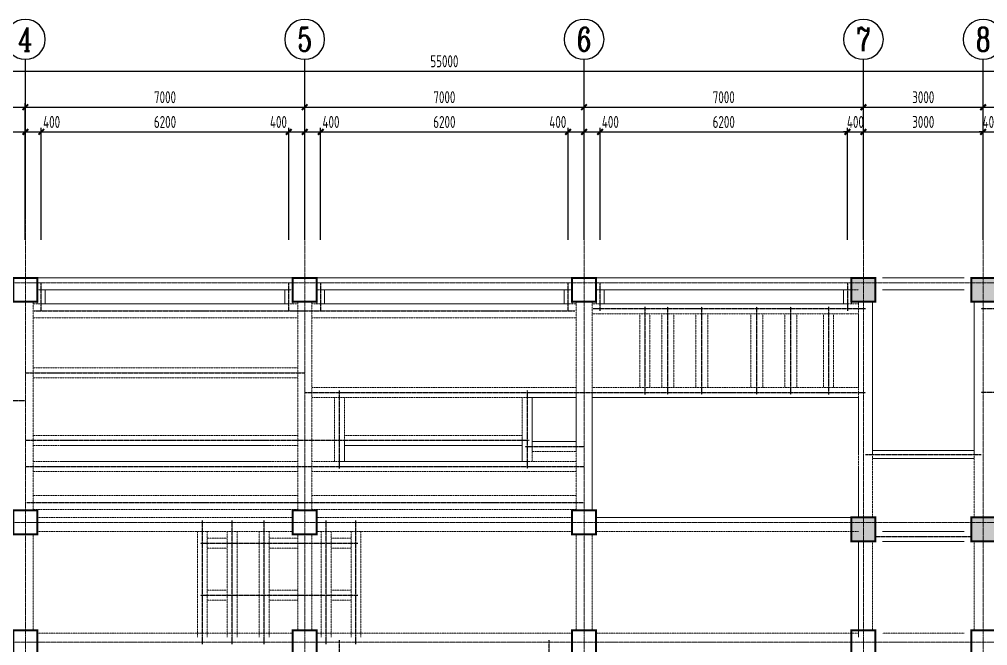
# Model space of a CAD drawing. Header units: millimetres. Extents: x 2470 to 71470, y 1213 to 29413.
# Drawn here: x 26320 to 50582, y 13726 to 29413 of the extents above; entities that cross this region are included whole.
import ezdxf
from ezdxf.enums import TextEntityAlignment as Align

# ---------------------------------------------------------------- set-up
doc = ezdxf.new("R2010")
doc.units = ezdxf.units.MM
doc.linetypes.add('CENTER', pattern=[2, 1.25, -0.25, 0.25, -0.25])
doc.linetypes.add('DASHED', pattern=[0.75, 0.5, -0.25])
for name, color, linetype in [('AXIS', 253, 'CENTER'), ('AXIS_DIM', 3, 'Continuous'), ('AXIS_NUM', 7, 'Continuous'), ('BEAM', 4, 'DASHED'), ('BEAM_CON', 4, 'Continuous'), ('COLU', 7, 'Continuous'), ('COLU_HATCH', 251, 'Continuous')]:
    doc.layers.add(name, color=color, linetype=linetype)
doc.styles.add('TSSD_Axis', font='Complex.shx', dxfattribs={"width": 0.7, "bigfont": 'hztxt.shx'})
doc.styles.add('TSSD_Dimension', font='Tssdeng.shx', dxfattribs={"width": 0.7, "bigfont": 'hztxt.shx'})
doc.dimstyles.new('TSSD_100_100$0', dxfattribs={"dimtxt": 300, "dimasz": 100, "dimexe": 100, "dimexo": 100, "dimgap": 100, "dimtad": 1, "dimdec": 0, "dimzin": 0, "dimdsep": 46, "dimtxsty": 'TSSD_Dimension', "dimblk": 'ARCHTICK', "dimblk1": 'ARCHTICK', "dimblk2": '_TSDBK', "dimcen": 0, "dimdle": 100, "dimclrt": 7, "dimadec": 1, "dimazin": 0, "dimtfac": 1, "dimtdec": 0, "dimtix": 1, "dimtmove": 2, "dimatfit": 3, "dimldrblk": '_TSDBK', "dimfxl": 1, "dimtolj": 1, "dimtzin": 0, "dimarcsym": 0})

# ---------------------------------------------------------------- blocks, each defined once
blk = doc.blocks.new('ts_axno')
at = {"color": 0, "linetype": 'ByBlock', "lineweight": -2}
blk.add_circle((0, 0), 0.5, dxfattribs=at)
at = {"color": 0, "linetype": 'ByBlock', "lineweight": -2, "style": 'TSSD_Axis', "width": 0.7}
blk.add_attdef('A', text='', height=0.6, dxfattribs=at).set_placement((0, 0), align=Align.MIDDLE_CENTER)
blk = doc.blocks.new('_ArchTick')
at = {"color": 0, "const_width": 0.5}
blk.add_lwpolyline([(-0.71, -0.71), (0.71, 0.71)], dxfattribs=at)
blk = doc.blocks.new('*D22')
at = {"layer": 'AXIS_DIM', "color": 0, "lineweight": -2, "transparency": 16777216}
for p, q in [((5028247, -70555), (5035447, -70555)), ((5028347, -73255), (5028347, -70455)), ((5035347, -73255), (5035347, -70455))]:
    blk.add_line(p, q, dxfattribs=at)
at = {"layer": 'Defpoints', "color": 0, "transparency": 16777216}
for p in [(5035347, -70555), (5028347, -73355), (5035347, -73355)]:
    blk.add_point(p, dxfattribs=at)
at = {"layer": 'AXIS_DIM', "color": 0, "lineweight": -2, "transparency": 16777216, "xscale": 100, "yscale": 100, "zscale": 100, "rotation": 180}
blk.add_blockref('_ArchTick', (5028347, -70555), dxfattribs=at)
at = {"layer": 'AXIS_DIM', "color": 0, "lineweight": -2, "transparency": 16777216, "xscale": 100, "yscale": 100, "zscale": 100}
blk.add_blockref('_ArchTick', (5035347, -70555), dxfattribs=at)
at = {"layer": 'AXIS_DIM', "color": 7, "transparency": 16777216, "insert": (5031847, -70305), "char_height": 300, "attachment_point": 5, "style": 'TSSD_Dimension'}
blk.add_mtext('\\A1;7000', dxfattribs=at)
blk = doc.blocks.new('_TSDBK')
blk.add_line((-1, 0), (1.5, 0))
at = {"const_width": 0.5}
blk.add_lwpolyline([(-0.7, -0.7), (0.7, 0.7)], dxfattribs=at)
blk = doc.blocks.new('*D23')
at = {"layer": 'AXIS_DIM', "color": 0, "lineweight": -2, "transparency": 16777216}
for p, q in [((5035247, -70555), (5042447, -70555)), ((5035347, -73255), (5035347, -70455)), ((5042347, -73255), (5042347, -70455))]:
    blk.add_line(p, q, dxfattribs=at)
at = {"layer": 'Defpoints', "color": 0, "transparency": 16777216}
for p in [(5042347, -70555), (5035347, -73355), (5042347, -73355)]:
    blk.add_point(p, dxfattribs=at)
at = {"layer": 'AXIS_DIM', "color": 0, "lineweight": -2, "transparency": 16777216, "xscale": 100, "yscale": 100, "zscale": 100, "rotation": 180}
blk.add_blockref('_ArchTick', (5035347, -70555), dxfattribs=at)
at = {"layer": 'AXIS_DIM', "color": 0, "lineweight": -2, "transparency": 16777216, "xscale": 100, "yscale": 100, "zscale": 100}
blk.add_blockref('_ArchTick', (5042347, -70555), dxfattribs=at)
at = {"layer": 'AXIS_DIM', "color": 7, "transparency": 16777216, "insert": (5038847, -70305), "char_height": 300, "attachment_point": 5, "style": 'TSSD_Dimension'}
blk.add_mtext('\\A1;7000', dxfattribs=at)
blk = doc.blocks.new('*D24')
at = {"layer": 'AXIS_DIM', "color": 0, "lineweight": -2, "transparency": 16777216}
for p, q in [((5042247, -70555), (5049447, -70555)), ((5042347, -73255), (5042347, -70455)), ((5049347, -73255), (5049347, -70455))]:
    blk.add_line(p, q, dxfattribs=at)
at = {"layer": 'Defpoints', "color": 0, "transparency": 16777216}
for p in [(5049347, -70555), (5042347, -73355), (5049347, -73355)]:
    blk.add_point(p, dxfattribs=at)
at = {"layer": 'AXIS_DIM', "color": 0, "lineweight": -2, "transparency": 16777216, "xscale": 100, "yscale": 100, "zscale": 100, "rotation": 180}
blk.add_blockref('_ArchTick', (5042347, -70555), dxfattribs=at)
at = {"layer": 'AXIS_DIM', "color": 0, "lineweight": -2, "transparency": 16777216, "xscale": 100, "yscale": 100, "zscale": 100}
blk.add_blockref('_ArchTick', (5049347, -70555), dxfattribs=at)
at = {"layer": 'AXIS_DIM', "color": 7, "transparency": 16777216, "insert": (5045847, -70305), "char_height": 300, "attachment_point": 5, "style": 'TSSD_Dimension'}
blk.add_mtext('\\A1;7000', dxfattribs=at)
blk = doc.blocks.new('*D25')
at = {"layer": 'AXIS_DIM', "color": 0, "lineweight": -2, "transparency": 16777216}
for p, q in [((5049247, -70555), (5056447, -70555)), ((5049347, -73255), (5049347, -70455)), ((5056347, -73255), (5056347, -70455))]:
    blk.add_line(p, q, dxfattribs=at)
at = {"layer": 'Defpoints', "color": 0, "transparency": 16777216}
for p in [(5056347, -70555), (5049347, -73355), (5056347, -73355)]:
    blk.add_point(p, dxfattribs=at)
at = {"layer": 'AXIS_DIM', "color": 0, "lineweight": -2, "transparency": 16777216, "xscale": 100, "yscale": 100, "zscale": 100, "rotation": 180}
blk.add_blockref('_ArchTick', (5049347, -70555), dxfattribs=at)
at = {"layer": 'AXIS_DIM', "color": 0, "lineweight": -2, "transparency": 16777216, "xscale": 100, "yscale": 100, "zscale": 100}
blk.add_blockref('_ArchTick', (5056347, -70555), dxfattribs=at)
at = {"layer": 'AXIS_DIM', "color": 7, "transparency": 16777216, "insert": (5052847, -70305), "char_height": 300, "attachment_point": 5, "style": 'TSSD_Dimension'}
blk.add_mtext('\\A1;7000', dxfattribs=at)
blk = doc.blocks.new('*D26')
at = {"layer": 'AXIS_DIM', "color": 0, "lineweight": -2, "transparency": 16777216}
for p, q in [((5056247, -70555), (5059447, -70555)), ((5056347, -73255), (5056347, -70455)), ((5059347, -73255), (5059347, -70455))]:
    blk.add_line(p, q, dxfattribs=at)
at = {"layer": 'Defpoints', "color": 0, "transparency": 16777216}
for p in [(5059347, -70555), (5056347, -73355), (5059347, -73355)]:
    blk.add_point(p, dxfattribs=at)
at = {"layer": 'AXIS_DIM', "color": 0, "lineweight": -2, "transparency": 16777216, "xscale": 100, "yscale": 100, "zscale": 100, "rotation": 180}
blk.add_blockref('_ArchTick', (5056347, -70555), dxfattribs=at)
at = {"layer": 'AXIS_DIM', "color": 0, "lineweight": -2, "transparency": 16777216, "xscale": 100, "yscale": 100, "zscale": 100}
blk.add_blockref('_ArchTick', (5059347, -70555), dxfattribs=at)
at = {"layer": 'AXIS_DIM', "color": 7, "transparency": 16777216, "insert": (5057847, -70305), "char_height": 300, "attachment_point": 5, "style": 'TSSD_Dimension'}
blk.add_mtext('\\A1;3000', dxfattribs=at)
blk = doc.blocks.new('*D27')
at = {"layer": 'AXIS_DIM', "color": 0, "lineweight": -2, "transparency": 16777216}
for p, q in [((5059247, -70555), (5066447, -70555)), ((5059347, -73255), (5059347, -70455)), ((5066347, -73255), (5066347, -70455))]:
    blk.add_line(p, q, dxfattribs=at)
at = {"layer": 'Defpoints', "color": 0, "transparency": 16777216}
for p in [(5066347, -70555), (5059347, -73355), (5066347, -73355)]:
    blk.add_point(p, dxfattribs=at)
at = {"layer": 'AXIS_DIM', "color": 0, "lineweight": -2, "transparency": 16777216, "xscale": 100, "yscale": 100, "zscale": 100, "rotation": 180}
blk.add_blockref('_ArchTick', (5059347, -70555), dxfattribs=at)
at = {"layer": 'AXIS_DIM', "color": 0, "lineweight": -2, "transparency": 16777216, "xscale": 100, "yscale": 100, "zscale": 100}
blk.add_blockref('_ArchTick', (5066347, -70555), dxfattribs=at)
at = {"layer": 'AXIS_DIM', "color": 7, "transparency": 16777216, "insert": (5062847, -70305), "char_height": 300, "attachment_point": 5, "style": 'TSSD_Dimension'}
blk.add_mtext('\\A1;7000', dxfattribs=at)
blk = doc.blocks.new('*D29')
at = {"layer": 'AXIS_DIM', "color": 0, "lineweight": -2, "transparency": 16777216}
for p, q in [((5018347, -73255), (5018347, -69555)), ((5073347, -73155), (5073347, -69555)), ((5018247, -69655), (5073447, -69655))]:
    blk.add_line(p, q, dxfattribs=at)
at = {"layer": 'Defpoints', "color": 0, "transparency": 16777216}
for p in [(5073347, -69655), (5073347, -73255), (5018347, -73355)]:
    blk.add_point(p, dxfattribs=at)
at = {"layer": 'AXIS_DIM', "color": 0, "lineweight": -2, "transparency": 16777216, "xscale": 100, "yscale": 100, "zscale": 100, "rotation": 180}
blk.add_blockref('_ArchTick', (5018347, -69655), dxfattribs=at)
at = {"layer": 'AXIS_DIM', "color": 0, "lineweight": -2, "transparency": 16777216, "xscale": 100, "yscale": 100, "zscale": 100}
blk.add_blockref('_ArchTick', (5073347, -69655), dxfattribs=at)
at = {"layer": 'AXIS_DIM', "color": 7, "transparency": 16777216, "insert": (5045847, -69405), "char_height": 300, "attachment_point": 5, "style": 'TSSD_Dimension'}
blk.add_mtext('\\A1;55000', dxfattribs=at)
blk = doc.blocks.new('*D32')
at = {"layer": 'AXIS_DIM', "color": 0, "lineweight": -2, "transparency": 16777216}
for p, q in [((5056347, -73875), (5056347, -71075)), ((5059347, -73875), (5059347, -71075)), ((5056247, -71175), (5059447, -71175))]:
    blk.add_line(p, q, dxfattribs=at)
at = {"layer": 'Defpoints', "color": 0, "transparency": 16777216}
for p in [(5059347, -71175), (5056347, -73975), (5059347, -73975)]:
    blk.add_point(p, dxfattribs=at)
at = {"layer": 'AXIS_DIM', "color": 0, "lineweight": -2, "transparency": 16777216, "xscale": 100, "yscale": 100, "zscale": 100, "rotation": 180}
blk.add_blockref('_ArchTick', (5056347, -71175), dxfattribs=at)
at = {"layer": 'AXIS_DIM', "color": 0, "lineweight": -2, "transparency": 16777216, "xscale": 100, "yscale": 100, "zscale": 100}
blk.add_blockref('_ArchTick', (5059347, -71175), dxfattribs=at)
at = {"layer": 'AXIS_DIM', "color": 7, "transparency": 16777216, "insert": (5057847, -70925), "char_height": 300, "attachment_point": 5, "style": 'TSSD_Dimension'}
blk.add_mtext('\\A1;3000', dxfattribs=at)
blk = doc.blocks.new('*D54')
at = {"layer": 'AXIS_DIM', "color": 0, "lineweight": -2, "transparency": 16777216}
for p, q in [((5034947, -73875), (5034947, -71075)), ((5035347, -73875), (5035347, -71075)), ((5034847, -71175), (5035447, -71175))]:
    blk.add_line(p, q, dxfattribs=at)
at = {"layer": 'Defpoints', "color": 0, "transparency": 16777216}
for p in [(5035347, -71175), (5034947, -73975), (5035347, -73975)]:
    blk.add_point(p, dxfattribs=at)
at = {"layer": 'AXIS_DIM', "color": 0, "lineweight": -2, "transparency": 16777216, "xscale": 100, "yscale": 100, "zscale": 100, "rotation": 180}
blk.add_blockref('_ArchTick', (5034947, -71175), dxfattribs=at)
at = {"layer": 'AXIS_DIM', "color": 0, "lineweight": -2, "transparency": 16777216, "xscale": 100, "yscale": 100, "zscale": 100}
blk.add_blockref('_ArchTick', (5035347, -71175), dxfattribs=at)
at = {"layer": 'AXIS_DIM', "color": 7, "transparency": 16777216, "insert": (5034689, -70925), "char_height": 300, "attachment_point": 5, "style": 'TSSD_Dimension'}
blk.add_mtext('\\A1;400', dxfattribs=at)
blk = doc.blocks.new('*D57')
at = {"layer": 'AXIS_DIM', "color": 0, "lineweight": -2, "transparency": 16777216}
for p, q in [((5041947, -73875), (5041947, -71075)), ((5042347, -73875), (5042347, -71075)), ((5041847, -71175), (5042447, -71175))]:
    blk.add_line(p, q, dxfattribs=at)
at = {"layer": 'Defpoints', "color": 0, "transparency": 16777216}
for p in [(5042347, -71175), (5041947, -73975), (5042347, -73975)]:
    blk.add_point(p, dxfattribs=at)
at = {"layer": 'AXIS_DIM', "color": 0, "lineweight": -2, "transparency": 16777216, "xscale": 100, "yscale": 100, "zscale": 100, "rotation": 180}
blk.add_blockref('_ArchTick', (5041947, -71175), dxfattribs=at)
at = {"layer": 'AXIS_DIM', "color": 0, "lineweight": -2, "transparency": 16777216, "xscale": 100, "yscale": 100, "zscale": 100}
blk.add_blockref('_ArchTick', (5042347, -71175), dxfattribs=at)
at = {"layer": 'AXIS_DIM', "color": 7, "transparency": 16777216, "insert": (5041689, -70925), "char_height": 300, "attachment_point": 5, "style": 'TSSD_Dimension'}
blk.add_mtext('\\A1;400', dxfattribs=at)
blk = doc.blocks.new('*D58')
at = {"layer": 'AXIS_DIM', "color": 0, "lineweight": -2, "transparency": 16777216}
for p, q in [((5035347, -73875), (5035347, -71075)), ((5035747, -73875), (5035747, -71075)), ((5035247, -71175), (5035847, -71175))]:
    blk.add_line(p, q, dxfattribs=at)
at = {"layer": 'Defpoints', "color": 0, "transparency": 16777216}
for p in [(5035747, -71175), (5035347, -73975), (5035747, -73975)]:
    blk.add_point(p, dxfattribs=at)
at = {"layer": 'AXIS_DIM', "color": 0, "lineweight": -2, "transparency": 16777216, "xscale": 100, "yscale": 100, "zscale": 100, "rotation": 180}
blk.add_blockref('_ArchTick', (5035347, -71175), dxfattribs=at)
at = {"layer": 'AXIS_DIM', "color": 0, "lineweight": -2, "transparency": 16777216, "xscale": 100, "yscale": 100, "zscale": 100}
blk.add_blockref('_ArchTick', (5035747, -71175), dxfattribs=at)
at = {"layer": 'AXIS_DIM', "color": 7, "transparency": 16777216, "insert": (5036006, -70925), "char_height": 300, "attachment_point": 5, "style": 'TSSD_Dimension'}
blk.add_mtext('\\A1;400', dxfattribs=at)
blk = doc.blocks.new('*D59')
at = {"layer": 'AXIS_DIM', "color": 0, "lineweight": -2, "transparency": 16777216}
for p, q in [((5035747, -73875), (5035747, -71075)), ((5041947, -73875), (5041947, -71075)), ((5035647, -71175), (5042047, -71175))]:
    blk.add_line(p, q, dxfattribs=at)
at = {"layer": 'Defpoints', "color": 0, "transparency": 16777216}
for p in [(5041947, -71175), (5035747, -73975), (5041947, -73975)]:
    blk.add_point(p, dxfattribs=at)
at = {"layer": 'AXIS_DIM', "color": 0, "lineweight": -2, "transparency": 16777216, "xscale": 100, "yscale": 100, "zscale": 100, "rotation": 180}
blk.add_blockref('_ArchTick', (5035747, -71175), dxfattribs=at)
at = {"layer": 'AXIS_DIM', "color": 0, "lineweight": -2, "transparency": 16777216, "xscale": 100, "yscale": 100, "zscale": 100}
blk.add_blockref('_ArchTick', (5041947, -71175), dxfattribs=at)
at = {"layer": 'AXIS_DIM', "color": 7, "transparency": 16777216, "insert": (5038847, -70925), "char_height": 300, "attachment_point": 5, "style": 'TSSD_Dimension'}
blk.add_mtext('\\A1;6200', dxfattribs=at)
blk = doc.blocks.new('*D60')
at = {"layer": 'AXIS_DIM', "color": 0, "lineweight": -2, "transparency": 16777216}
for p, q in [((5048947, -73875), (5048947, -71075)), ((5049347, -73875), (5049347, -71075)), ((5048847, -71175), (5049447, -71175))]:
    blk.add_line(p, q, dxfattribs=at)
at = {"layer": 'Defpoints', "color": 0, "transparency": 16777216}
for p in [(5049347, -71175), (5048947, -73975), (5049347, -73975)]:
    blk.add_point(p, dxfattribs=at)
at = {"layer": 'AXIS_DIM', "color": 0, "lineweight": -2, "transparency": 16777216, "xscale": 100, "yscale": 100, "zscale": 100, "rotation": 180}
blk.add_blockref('_ArchTick', (5048947, -71175), dxfattribs=at)
at = {"layer": 'AXIS_DIM', "color": 0, "lineweight": -2, "transparency": 16777216, "xscale": 100, "yscale": 100, "zscale": 100}
blk.add_blockref('_ArchTick', (5049347, -71175), dxfattribs=at)
at = {"layer": 'AXIS_DIM', "color": 7, "transparency": 16777216, "insert": (5048689, -70925), "char_height": 300, "attachment_point": 5, "style": 'TSSD_Dimension'}
blk.add_mtext('\\A1;400', dxfattribs=at)
blk = doc.blocks.new('*D61')
at = {"layer": 'AXIS_DIM', "color": 0, "lineweight": -2, "transparency": 16777216}
for p, q in [((5042347, -73875), (5042347, -71075)), ((5042747, -73875), (5042747, -71075)), ((5042247, -71175), (5042847, -71175))]:
    blk.add_line(p, q, dxfattribs=at)
at = {"layer": 'Defpoints', "color": 0, "transparency": 16777216}
for p in [(5042747, -71175), (5042347, -73975), (5042747, -73975)]:
    blk.add_point(p, dxfattribs=at)
at = {"layer": 'AXIS_DIM', "color": 0, "lineweight": -2, "transparency": 16777216, "xscale": 100, "yscale": 100, "zscale": 100, "rotation": 180}
blk.add_blockref('_ArchTick', (5042347, -71175), dxfattribs=at)
at = {"layer": 'AXIS_DIM', "color": 0, "lineweight": -2, "transparency": 16777216, "xscale": 100, "yscale": 100, "zscale": 100}
blk.add_blockref('_ArchTick', (5042747, -71175), dxfattribs=at)
at = {"layer": 'AXIS_DIM', "color": 7, "transparency": 16777216, "insert": (5043006, -70925), "char_height": 300, "attachment_point": 5, "style": 'TSSD_Dimension'}
blk.add_mtext('\\A1;400', dxfattribs=at)
blk = doc.blocks.new('*D62')
at = {"layer": 'AXIS_DIM', "color": 0, "lineweight": -2, "transparency": 16777216}
for p, q in [((5042747, -73875), (5042747, -71075)), ((5048947, -73875), (5048947, -71075)), ((5042647, -71175), (5049047, -71175))]:
    blk.add_line(p, q, dxfattribs=at)
at = {"layer": 'Defpoints', "color": 0, "transparency": 16777216}
for p in [(5048947, -71175), (5042747, -73975), (5048947, -73975)]:
    blk.add_point(p, dxfattribs=at)
at = {"layer": 'AXIS_DIM', "color": 0, "lineweight": -2, "transparency": 16777216, "xscale": 100, "yscale": 100, "zscale": 100, "rotation": 180}
blk.add_blockref('_ArchTick', (5042747, -71175), dxfattribs=at)
at = {"layer": 'AXIS_DIM', "color": 0, "lineweight": -2, "transparency": 16777216, "xscale": 100, "yscale": 100, "zscale": 100}
blk.add_blockref('_ArchTick', (5048947, -71175), dxfattribs=at)
at = {"layer": 'AXIS_DIM', "color": 7, "transparency": 16777216, "insert": (5045847, -70925), "char_height": 300, "attachment_point": 5, "style": 'TSSD_Dimension'}
blk.add_mtext('\\A1;6200', dxfattribs=at)
blk = doc.blocks.new('*D63')
at = {"layer": 'AXIS_DIM', "color": 0, "lineweight": -2, "transparency": 16777216}
for p, q in [((5055947, -73875), (5055947, -71075)), ((5056347, -73875), (5056347, -71075)), ((5055947, -71175), (5055847, -71175)), ((5055947, -71175), (5056347, -71175)), ((5056347, -71175), (5056447, -71175))]:
    blk.add_line(p, q, dxfattribs=at)
at = {"layer": 'Defpoints', "color": 0, "transparency": 16777216}
for p in [(5056347, -71175), (5055947, -73975), (5056347, -73975)]:
    blk.add_point(p, dxfattribs=at)
at = {"layer": 'AXIS_DIM', "color": 0, "lineweight": -2, "transparency": 16777216, "xscale": 100, "yscale": 100, "zscale": 100}
blk.add_blockref('_ArchTick', (5055947, -71175), dxfattribs=at)
at = {"layer": 'AXIS_DIM', "color": 0, "lineweight": -2, "transparency": 16777216, "xscale": 100, "yscale": 100, "zscale": 100, "rotation": 180}
blk.add_blockref('_ArchTick', (5056347, -71175), dxfattribs=at)
at = {"layer": 'AXIS_DIM', "color": 7, "transparency": 16777216, "insert": (5056147, -70925), "char_height": 300, "attachment_point": 5, "style": 'TSSD_Dimension'}
blk.add_mtext('\\A1;400', dxfattribs=at)
blk = doc.blocks.new('*D64')
at = {"layer": 'AXIS_DIM', "color": 0, "lineweight": -2, "transparency": 16777216}
for p, q in [((5049347, -73875), (5049347, -71075)), ((5049747, -73875), (5049747, -71075)), ((5049247, -71175), (5049847, -71175))]:
    blk.add_line(p, q, dxfattribs=at)
at = {"layer": 'Defpoints', "color": 0, "transparency": 16777216}
for p in [(5049747, -71175), (5049347, -73975), (5049747, -73975)]:
    blk.add_point(p, dxfattribs=at)
at = {"layer": 'AXIS_DIM', "color": 0, "lineweight": -2, "transparency": 16777216, "xscale": 100, "yscale": 100, "zscale": 100, "rotation": 180}
blk.add_blockref('_ArchTick', (5049347, -71175), dxfattribs=at)
at = {"layer": 'AXIS_DIM', "color": 0, "lineweight": -2, "transparency": 16777216, "xscale": 100, "yscale": 100, "zscale": 100}
blk.add_blockref('_ArchTick', (5049747, -71175), dxfattribs=at)
at = {"layer": 'AXIS_DIM', "color": 7, "transparency": 16777216, "insert": (5050006, -70925), "char_height": 300, "attachment_point": 5, "style": 'TSSD_Dimension'}
blk.add_mtext('\\A1;400', dxfattribs=at)
blk = doc.blocks.new('*D65')
at = {"layer": 'AXIS_DIM', "color": 0, "lineweight": -2, "transparency": 16777216}
for p, q in [((5049747, -73875), (5049747, -71075)), ((5055947, -73875), (5055947, -71075)), ((5049647, -71175), (5056047, -71175))]:
    blk.add_line(p, q, dxfattribs=at)
at = {"layer": 'Defpoints', "color": 0, "transparency": 16777216}
for p in [(5055947, -71175), (5049747, -73975), (5055947, -73975)]:
    blk.add_point(p, dxfattribs=at)
at = {"layer": 'AXIS_DIM', "color": 0, "lineweight": -2, "transparency": 16777216, "xscale": 100, "yscale": 100, "zscale": 100, "rotation": 180}
blk.add_blockref('_ArchTick', (5049747, -71175), dxfattribs=at)
at = {"layer": 'AXIS_DIM', "color": 0, "lineweight": -2, "transparency": 16777216, "xscale": 100, "yscale": 100, "zscale": 100}
blk.add_blockref('_ArchTick', (5055947, -71175), dxfattribs=at)
at = {"layer": 'AXIS_DIM', "color": 7, "transparency": 16777216, "insert": (5052847, -70925), "char_height": 300, "attachment_point": 5, "style": 'TSSD_Dimension'}
blk.add_mtext('\\A1;6200', dxfattribs=at)
blk = doc.blocks.new('*D67')
at = {"layer": 'AXIS_DIM', "color": 0, "lineweight": -2, "transparency": 16777216}
for p, q in [((5059347, -73875), (5059347, -71075)), ((5059747, -73875), (5059747, -71075)), ((5059347, -71175), (5059247, -71175)), ((5059347, -71175), (5059747, -71175)), ((5059747, -71175), (5059847, -71175))]:
    blk.add_line(p, q, dxfattribs=at)
at = {"layer": 'Defpoints', "color": 0, "transparency": 16777216}
for p in [(5059747, -71175), (5059347, -73975), (5059747, -73975)]:
    blk.add_point(p, dxfattribs=at)
at = {"layer": 'AXIS_DIM', "color": 0, "lineweight": -2, "transparency": 16777216, "xscale": 100, "yscale": 100, "zscale": 100}
blk.add_blockref('_ArchTick', (5059347, -71175), dxfattribs=at)
at = {"layer": 'AXIS_DIM', "color": 0, "lineweight": -2, "transparency": 16777216, "xscale": 100, "yscale": 100, "zscale": 100, "rotation": 180}
blk.add_blockref('_ArchTick', (5059747, -71175), dxfattribs=at)
at = {"layer": 'AXIS_DIM', "color": 7, "transparency": 16777216, "insert": (5059547, -70925), "char_height": 300, "attachment_point": 5, "style": 'TSSD_Dimension'}
blk.add_mtext('\\A1;400', dxfattribs=at)
blk = doc.blocks.new('1001')
at = {"layer": 'COLU_HATCH'}
for points in [[(5056647.5, -75430.4), (5056647.5, -74830.4), (5056047.5, -74830.4), (5056047.5, -75430.4)], [(5059647.5, -75430.4), (5059647.5, -74830.4), (5059047.5, -74830.4), (5059047.5, -75430.4)], [(5056647.5, -81430.4), (5056647.5, -80830.4), (5056047.5, -80830.4), (5056047.5, -81430.4)], [(5059647.5, -81430.4), (5059647.5, -80830.4), (5059047.5, -80830.4), (5059047.5, -81430.4)]]:
    blk.add_hatch(color=256, dxfattribs=at).paths.add_polyline_path(points)
at = {"layer": 'AXIS', "lineweight": 18}
for p, q in [((5035347.5, -91555.4), (5035347.5, -72955.4)), ((5042347.5, -91555.4), (5042347.5, -72955.4)), ((5049347.5, -91555.4), (5049347.5, -72955.4)), ((5056347.5, -91555.4), (5056347.5, -72955.4)), ((5059347.5, -91555.4), (5059347.5, -72955.4)), ((5076351.6, -74955.4), (5016347.5, -74955.4)), ((5076351.6, -80955.4), (5016347.5, -80955.4)), ((5076351.6, -83955.4), (5016347.5, -83955.4))]:
    blk.add_line(p, q, dxfattribs=at)
at = {"layer": 'AXIS'}
for p, q in [((5035747.5, -75655.4), (5035747.5, -74955.4)), ((5041947.5, -75655.4), (5041947.5, -74955.4)), ((5042747.5, -75655.4), (5042747.5, -74955.4)), ((5048947.5, -75655.4), (5048947.5, -74955.4)), ((5049747.5, -75655.4), (5049747.5, -74955.4)), ((5055947.5, -74955.4), (5055947.5, -75655.4)), ((5035572.5, -75655.4), (5049122.5, -75655.4)), ((5056397.5, -75605.4), (5049572.5, -75605.4)), ((5050872.5, -75555.4), (5050872.5, -77755.4)), ((5051447.5, -77755.4), (5051447.5, -75555.4)), ((5052297.5, -77755.4), (5052297.5, -75555.4)), ((5053678.1, -77755.4), (5053678.1, -75555.4)), ((5054528.1, -77755.4), (5054528.1, -75555.4)), ((5055472.5, -75555.4), (5055472.5, -77755.4)), ((5073297.5, -75605.4), (5059297.5, -75605.4)), ((5035347.5, -77205.4), (5042347.5, -77205.4)), ((5042347.5, -77705.4), (5049347.5, -77705.4)), ((5043222.5, -79605.4), (5043222.5, -77655.4)), ((5047922.5, -77655.4), (5047922.5, -79605.4)), ((5049347.5, -77705.4), (5056397.5, -77705.4)), ((5073297.5, -77705.4), (5059297.5, -77705.4)), ((5021272.5, -77905.4), (5035347.5, -77905.4)), ((5047972.5, -78905.4), (5035347.5, -78905.4)), ((5047872.5, -79055.4), (5049347.5, -79055.4)), ((5056397.5, -79255.4), (5059297.5, -79255.4)), ((5035347.5, -79555.4), (5049347.5, -79555.4)), ((5035372.5, -80455.4), (5049322.5, -80455.4)), ((5039782.5, -84005.4), (5039782.5, -80905.4)), ((5040532.5, -84005.4), (5040532.5, -80905.4)), ((5041332.5, -84005.4), (5041332.5, -80905.4)), ((5042882.5, -84005.4), (5042882.5, -80905.4)), ((5043632.5, -84005.4), (5043632.5, -80905.4)), ((5039732.5, -81475.4), (5043682.5, -81475.4)), ((5056647.5, -81305.4), (5059047.5, -81305.4)), ((5039732.5, -82775.4), (5043682.5, -82775.4)), ((5043222.5, -86670.4), (5043222.5, -83905.4)), ((5048472.5, -86670.4), (5048472.5, -83905.4))]:
    blk.add_line(p, q, dxfattribs=at)
at = {"layer": 'AXIS_NUM'}
for p, q in [((5035347.5, -73355.4), (5035347.5, -69355.4)), ((5042347.5, -73355.4), (5042347.5, -69355.4)), ((5049347.5, -73355.4), (5049347.5, -69355.4)), ((5056347.5, -73355.4), (5056347.5, -69355.4)), ((5059347.5, -73355.4), (5059347.5, -69355.4))]:
    blk.add_line(p, q, dxfattribs=at)
at = {"layer": 'BEAM', "lineweight": 18}
for p, q in [((5035647.5, -75130.4), (5035847.5, -75130.4)), ((5041847.5, -75130.4), (5042047.5, -75130.4)), ((5042647.5, -75130.4), (5042847.5, -75130.4)), ((5048847.5, -75130.4), (5049047.5, -75130.4)), ((5049647.5, -75130.4), (5049847.5, -75130.4)), ((5055847.5, -75130.4), (5056222.5, -75130.4)), ((5056047.5, -75480.4), (5056047.5, -75130.4)), ((5035547.5, -80655.4), (5035547.5, -75430.4)), ((5035647.5, -75480.4), (5035647.5, -75430.4)), ((5042047.5, -75480.4), (5042047.5, -75430.4)), ((5042172.5, -80655.4), (5042172.5, -75430.4)), ((5042522.5, -80655.4), (5042522.5, -75430.4)), ((5042647.5, -75480.4), (5042647.5, -75430.4)), ((5049047.5, -75480.4), (5049047.5, -75430.4)), ((5049147.5, -77705.4), (5049147.5, -75430.4)), ((5049547.5, -77705.4), (5049547.5, -75430.4)), ((5049647.5, -75480.4), (5049647.5, -75430.4)), ((5056222.5, -79255.4), (5056222.5, -75430.4)), ((5035547.5, -75480.4), (5035747.5, -75480.4)), ((5041947.5, -75480.4), (5042172.5, -75480.4)), ((5042522.5, -75480.4), (5042747.5, -75480.4)), ((5048947.5, -75480.4), (5049147.5, -75480.4)), ((5049547.5, -75480.4), (5049747.5, -75480.4)), ((5055947.5, -75480.4), (5056222.5, -75480.4)), ((5035547.5, -75830.4), (5035747.5, -75830.4)), ((5035747.5, -75830.4), (5041947.5, -75830.4)), ((5041947.5, -75830.4), (5042172.5, -75830.4)), ((5042522.5, -75830.4), (5042747.5, -75830.4)), ((5042747.5, -75830.4), (5048947.5, -75830.4)), ((5048947.5, -75830.4), (5049147.5, -75830.4)), ((5049547.5, -75730.4), (5049747.5, -75730.4)), ((5049747.5, -75730.4), (5055947.5, -75730.4)), ((5050747.5, -77580.4), (5050747.5, -75730.4)), ((5050997.5, -77580.4), (5050997.5, -75730.4)), ((5051297.5, -77580.4), (5051297.5, -75730.4)), ((5051597.5, -77580.4), (5051597.5, -75730.4)), ((5052147.5, -77580.4), (5052147.5, -75730.4)), ((5052447.5, -77580.4), (5052447.5, -75730.4)), ((5053528.1, -77580.4), (5053528.1, -75730.4)), ((5053828.1, -77580.4), (5053828.1, -75730.4)), ((5054378.1, -77580.4), (5054378.1, -75730.4)), ((5054678.1, -77580.4), (5054678.1, -75730.4)), ((5055347.5, -77580.4), (5055347.5, -75730.4)), ((5055597.5, -77580.4), (5055597.5, -75730.4)), ((5055947.5, -75730.4), (5056222.5, -75730.4)), ((5035547.5, -77080.4), (5042172.5, -77080.4)), ((5035547.5, -77330.4), (5042172.5, -77330.4)), ((5042522.5, -77580.4), (5047922.5, -77580.4)), ((5047922.5, -77580.4), (5049147.5, -77580.4)), ((5049547.5, -77580.4), (5050872.5, -77580.4)), ((5050872.5, -77580.4), (5056222.5, -77580.4)), ((5042522.5, -77830.4), (5047922.5, -77830.4)), ((5043097.5, -78905.4), (5043097.5, -77830.4)), ((5043347.5, -78905.4), (5043347.5, -77830.4)), ((5047797.5, -78905.4), (5047797.5, -77830.4)), ((5035547.5, -78780.4), (5036292.5, -78780.4)), ((5036222.5, -78780.4), (5041472.5, -78780.4)), ((5041472.5, -78780.4), (5042172.5, -78780.4)), ((5043347.5, -78780.4), (5047797.5, -78780.4)), ((5035547.5, -79030.4), (5036292.5, -79030.4)), ((5041472.5, -79030.4), (5042172.5, -79030.4)), ((5043097.5, -79430.4), (5043097.5, -78905.4)), ((5048047.5, -79430.4), (5048047.5, -79155.4)), ((5048047.5, -79180.4), (5049147.5, -79180.4)), ((5049147.5, -80655.4), (5049147.5, -79155.4)), ((5056222.5, -80830.4), (5056222.5, -79255.4)), ((5056572.5, -80830.4), (5056572.5, -79255.4)), ((5059122.5, -80830.4), (5059122.5, -79255.4)), ((5035547.5, -79430.4), (5036222.5, -79430.4)), ((5041472.5, -79430.4), (5042172.5, -79430.4)), ((5042522.5, -79430.4), (5043222.5, -79430.4)), ((5047922.5, -79430.4), (5049147.5, -79430.4)), ((5056572.5, -79355.4), (5059122.5, -79355.4)), ((5035547.5, -79680.4), (5036222.5, -79680.4)), ((5036222.5, -79680.4), (5041472.5, -79680.4)), ((5041472.5, -79680.4), (5042172.5, -79680.4)), ((5042522.5, -79680.4), (5043222.5, -79680.4)), ((5043222.5, -79680.4), (5047922.5, -79680.4)), ((5047922.5, -79680.4), (5049147.5, -79680.4)), ((5035547.5, -80280.4), (5042172.5, -80280.4)), ((5042522.5, -80280.4), (5049147.5, -80280.4)), ((5035547.5, -80630.4), (5042172.5, -80630.4)), ((5042522.5, -80630.4), (5049147.5, -80630.4)), ((5035647.5, -80830.4), (5042047.5, -80830.4)), ((5042647.5, -80830.4), (5049047.5, -80830.4)), ((5035547.5, -83655.4), (5035547.5, -81255.4)), ((5035647.5, -81180.4), (5042047.5, -81180.4)), ((5039657.5, -83830.4), (5039657.5, -81180.4)), ((5039907.5, -83830.4), (5039907.5, -81180.4)), ((5040407.5, -83830.4), (5040407.5, -81180.4)), ((5040657.5, -83830.4), (5040657.5, -81180.4)), ((5041207.5, -83830.4), (5041207.5, -81180.4)), ((5041457.5, -83830.4), (5041457.5, -81180.4)), ((5042172.5, -83655.4), (5042172.5, -81255.4)), ((5042522.5, -83655.4), (5042522.5, -81255.4)), ((5042647.5, -81180.4), (5049047.5, -81180.4)), ((5042757.5, -83830.4), (5042757.5, -81180.4)), ((5043007.5, -83830.4), (5043007.5, -81180.4)), ((5043507.5, -83830.4), (5043507.5, -81180.4)), ((5043757.5, -83830.4), (5043757.5, -81180.4)), ((5049147.5, -83655.4), (5049147.5, -81255.4)), ((5049547.5, -83655.4), (5049547.5, -81255.4)), ((5049647.5, -81180.4), (5056222.5, -81180.4)), ((5056822.5, -81180.4), (5058872.5, -81180.4)), ((5039907.5, -81350.4), (5040407.5, -81350.4)), ((5041457.5, -81350.4), (5042172.5, -81350.4)), ((5043007.5, -81350.4), (5043507.5, -81350.4)), ((5056222.5, -83830.4), (5056222.5, -81430.4)), ((5056572.5, -83655.4), (5056572.5, -81430.4)), ((5056822.5, -81430.4), (5058872.5, -81430.4)), ((5059122.5, -83655.4), (5059122.5, -81430.4)), ((5039907.5, -81600.4), (5040407.5, -81600.4)), ((5041457.5, -81600.4), (5042172.5, -81600.4)), ((5043007.5, -81600.4), (5043507.5, -81600.4)), ((5039907.5, -82650.4), (5040407.5, -82650.4)), ((5041457.5, -82650.4), (5042172.5, -82650.4)), ((5043007.5, -82650.4), (5043507.5, -82650.4)), ((5039907.5, -82900.4), (5040407.5, -82900.4)), ((5041457.5, -82900.4), (5042172.5, -82900.4)), ((5043007.5, -82900.4), (5043507.5, -82900.4)), ((5035647.5, -83730.4), (5042047.5, -83730.4)), ((5042647.5, -83730.4), (5049047.5, -83730.4)), ((5049647.5, -83730.4), (5056222.5, -83730.4)), ((5056822.5, -83730.4), (5058872.5, -83730.4))]:
    blk.add_line(p, q, dxfattribs=at)
at = {"layer": 'BEAM_CON', "lineweight": 18}
for p, q in [((5035647.5, -74830.4), (5035747.5, -74830.4)), ((5035647.5, -74830.4), (5035747.5, -74830.4)), ((5035747.5, -74830.4), (5041947.5, -74830.4)), ((5035747.5, -74830.4), (5041947.5, -74830.4)), ((5041947.5, -74830.4), (5042047.5, -74830.4)), ((5041947.5, -74830.4), (5042047.5, -74830.4)), ((5042647.5, -74830.4), (5042747.5, -74830.4)), ((5042647.5, -74830.4), (5042747.5, -74830.4)), ((5042747.5, -74830.4), (5048947.5, -74830.4)), ((5042747.5, -74830.4), (5048947.5, -74830.4)), ((5048947.5, -74830.4), (5049047.5, -74830.4)), ((5048947.5, -74830.4), (5049047.5, -74830.4)), ((5049647.5, -74830.4), (5049747.5, -74830.4)), ((5049647.5, -74830.4), (5049747.5, -74830.4)), ((5049747.5, -74830.4), (5055947.5, -74830.4)), ((5049747.5, -74830.4), (5055947.5, -74830.4)), ((5055947.5, -74830.4), (5056222.5, -74830.4)), ((5055947.5, -74830.4), (5056222.5, -74830.4)), ((5056822.5, -74830.4), (5058872.5, -74830.4)), ((5056822.5, -74830.4), (5058872.5, -74830.4)), ((5035747.5, -75130.4), (5041947.5, -75130.4)), ((5035847.5, -75480.4), (5035847.5, -75130.4)), ((5041847.5, -75480.4), (5041847.5, -75130.4)), ((5042747.5, -75130.4), (5048947.5, -75130.4)), ((5042847.5, -75480.4), (5042847.5, -75130.4)), ((5048847.5, -75480.4), (5048847.5, -75130.4)), ((5049747.5, -75130.4), (5056047.5, -75130.4)), ((5049847.5, -75480.4), (5049847.5, -75130.4)), ((5055847.5, -75480.4), (5055847.5, -75130.4)), ((5056822.5, -75130.4), (5058872.5, -75130.4)), ((5056222.5, -75480.4), (5056222.5, -75430.4)), ((5056572.5, -79255.4), (5056572.5, -75430.4)), ((5059122.5, -79255.4), (5059122.5, -75430.4)), ((5035747.5, -75480.4), (5041947.5, -75480.4)), ((5042747.5, -75480.4), (5048947.5, -75480.4)), ((5049747.5, -75480.4), (5055947.5, -75480.4)), ((5056222.5, -77580.4), (5056222.5, -75730.4)), ((5047922.5, -77830.4), (5049147.5, -77830.4)), ((5048047.5, -79105.4), (5048047.5, -77830.4)), ((5048047.5, -79155.4), (5048047.5, -77830.4)), ((5049147.5, -79155.4), (5049147.5, -77705.4)), ((5049547.5, -79155.4), (5049547.5, -77705.4)), ((5049547.5, -77830.4), (5056222.5, -77830.4)), ((5056222.5, -79255.4), (5056222.5, -77830.4)), ((5047797.5, -78955.4), (5047797.5, -78830.4)), ((5036222.5, -79030.4), (5041472.5, -79030.4)), ((5043347.5, -79430.4), (5043347.5, -78905.4)), ((5043347.5, -79030.4), (5047797.5, -79030.4)), ((5047797.5, -79430.4), (5047797.5, -78955.4)), ((5048047.5, -78930.4), (5049147.5, -78930.4)), ((5049547.5, -80655.4), (5049547.5, -79155.4)), ((5056572.5, -79155.4), (5059122.5, -79155.4)), ((5056572.5, -79155.4), (5059122.5, -79155.4)), ((5036222.5, -79430.4), (5041472.5, -79430.4)), ((5043222.5, -79430.4), (5047922.5, -79430.4)), ((5056222.5, -80830.4), (5056222.5, -79580.4)), ((5056572.5, -79355.4), (5059122.5, -79355.4)), ((5049647.5, -80830.4), (5056222.5, -80830.4)), ((5056822.5, -81180.4), (5058872.5, -81180.4)), ((5056222.5, -83830.4), (5056222.5, -81430.4)), ((5056822.5, -81430.4), (5058872.5, -81430.4))]:
    blk.add_line(p, q, dxfattribs=at)
at = {"layer": 'COLU', "const_width": 50}
for points in [[(5035647.5, -75430.4), (5035647.5, -74830.4), (5035047.5, -74830.4), (5035047.5, -75430.4)], [(5042647.5, -75430.4), (5042647.5, -74830.4), (5042047.5, -74830.4), (5042047.5, -75430.4)], [(5049647.5, -75430.4), (5049647.5, -74830.4), (5049047.5, -74830.4), (5049047.5, -75430.4)], [(5056647.5, -75430.4), (5056647.5, -74830.4), (5056047.5, -74830.4), (5056047.5, -75430.4)], [(5059647.5, -75430.4), (5059647.5, -74830.4), (5059047.5, -74830.4), (5059047.5, -75430.4)], [(5035647.5, -81255.4), (5035647.5, -80655.4), (5035047.5, -80655.4), (5035047.5, -81255.4)], [(5042647.5, -81255.4), (5042647.5, -80655.4), (5042047.5, -80655.4), (5042047.5, -81255.4)], [(5049647.5, -81255.4), (5049647.5, -80655.4), (5049047.5, -80655.4), (5049047.5, -81255.4)], [(5056647.5, -81430.4), (5056647.5, -80830.4), (5056047.5, -80830.4), (5056047.5, -81430.4)], [(5059647.5, -81430.4), (5059647.5, -80830.4), (5059047.5, -80830.4), (5059047.5, -81430.4)], [(5035647.5, -84255.4), (5035647.5, -83655.4), (5035047.5, -83655.4), (5035047.5, -84255.4)], [(5042647.5, -84255.4), (5042647.5, -83655.4), (5042047.5, -83655.4), (5042047.5, -84255.4)], [(5049647.5, -84255.4), (5049647.5, -83655.4), (5049047.5, -83655.4), (5049047.5, -84255.4)], [(5056647.5, -84255.4), (5056647.5, -83655.4), (5056047.5, -83655.4), (5056047.5, -84255.4)], [(5059647.5, -84255.4), (5059647.5, -83655.4), (5059047.5, -83655.4), (5059047.5, -84255.4)]]:
    blk.add_lwpolyline(points, close=True, dxfattribs=at)
at = {"layer": 'AXIS_NUM'}
ref = blk.add_blockref('ts_axno', (5035347.5, -68855.4), dxfattribs=dict(at, xscale=-1000, yscale=1000, zscale=1000, rotation=180))
ref.add_attrib('4', '4', dxfattribs={"height": 600, "style": 'TSSD_Axis', "width": 0.7}).set_placement((5035347.5, -68855.4), align=Align.MIDDLE_CENTER)
ref = blk.add_blockref('ts_axno', (5042347.5, -68855.4), dxfattribs=dict(at, xscale=-1000, yscale=1000, zscale=1000, rotation=180))
ref.add_attrib('5', '5', dxfattribs={"height": 600, "style": 'TSSD_Axis', "width": 0.7}).set_placement((5042347.5, -68855.4), align=Align.MIDDLE_CENTER)
ref = blk.add_blockref('ts_axno', (5049347.5, -68855.4), dxfattribs=dict(at, xscale=-1000, yscale=1000, zscale=1000, rotation=180))
ref.add_attrib('6', '6', dxfattribs={"height": 600, "style": 'TSSD_Axis', "width": 0.7}).set_placement((5049347.5, -68855.4), align=Align.MIDDLE_CENTER)
ref = blk.add_blockref('ts_axno', (5056347.5, -68855.4), dxfattribs=dict(at, xscale=-1000, yscale=1000, zscale=1000, rotation=180))
ref.add_attrib('7', '7', dxfattribs={"height": 600, "style": 'TSSD_Axis', "width": 0.7}).set_placement((5056347.5, -68855.4), align=Align.MIDDLE_CENTER)
ref = blk.add_blockref('ts_axno', (5059347.5, -68855.4), dxfattribs=dict(at, xscale=-1000, yscale=1000, zscale=1000, rotation=180))
ref.add_attrib('8', '8', dxfattribs={"height": 600, "style": 'TSSD_Axis', "width": 0.7}).set_placement((5059347.5, -68855.4), align=Align.MIDDLE_CENTER)
at = {"layer": 'AXIS_DIM'}
for base, p1, p2, picture, middle in [((5073347.5, -69655.4), (5018347.5, -73355.4), (5073347.5, -73255.4), '*D29', (5045847.5, -69405.4)), ((5035347.5, -70555.4), (5028347.5, -73355.4), (5035347.5, -73355.4), '*D22', (5031847.5, -70305.4)), ((5042347.5, -70555.4), (5035347.5, -73355.4), (5042347.5, -73355.4), '*D23', (5038847.5, -70305.4)), ((5049347.5, -70555.4), (5042347.5, -73355.4), (5049347.5, -73355.4), '*D24', (5045847.5, -70305.4)), ((5056347.5, -70555.4), (5049347.5, -73355.4), (5056347.5, -73355.4), '*D25', (5052847.5, -70305.4)), ((5059347.5, -70555.4), (5056347.5, -73355.4), (5059347.5, -73355.4), '*D26', (5057847.5, -70305.4)), ((5066347.5, -70555.4), (5059347.5, -73355.4), (5066347.5, -73355.4), '*D27', (5062847.5, -70305.4)), ((5041947.5, -71175.4), (5035747.5, -73975.4), (5041947.5, -73975.4), '*D59', (5038847.5, -70925.4)), ((5048947.5, -71175.4), (5042747.5, -73975.4), (5048947.5, -73975.4), '*D62', (5045847.5, -70925.4)), ((5055947.5, -71175.4), (5049747.5, -73975.4), (5055947.5, -73975.4), '*D65', (5052847.5, -70925.4)), ((5056347.5, -71175.4), (5055947.5, -73975.4), (5056347.5, -73975.4), '*D63', (5056147.5, -70925.4)), ((5059347.5, -71175.4), (5056347.5, -73975.4), (5059347.5, -73975.4), '*D32', (5057847.5, -70925.4)), ((5059747.5, -71175.4), (5059347.5, -73975.4), (5059747.5, -73975.4), '*D67', (5059547.5, -70925.4))]:
    dim = blk.add_linear_dim(base=base, p1=p1, p2=p2, angle=180, dimstyle='TSSD_100_100$0', dxfattribs=at)
    dim.commit()
    dim.dimension.update_dxf_attribs({"geometry": picture, "text_midpoint": middle})
for base, p1, p2, picture, middle in [((5035347.5, -71175.4), (5034947.5, -73975.4), (5035347.5, -73975.4), '*D54', (5034689.4, -70925.4)), ((5035747.5, -71175.4), (5035347.5, -73975.4), (5035747.5, -73975.4), '*D58', (5036005.5, -70925.4)), ((5042347.5, -71175.4), (5041947.5, -73975.4), (5042347.5, -73975.4), '*D57', (5041689.4, -70925.4)), ((5042747.5, -71175.4), (5042347.5, -73975.4), (5042747.5, -73975.4), '*D61', (5043005.5, -70925.4)), ((5049347.5, -71175.4), (5048947.5, -73975.4), (5049347.5, -73975.4), '*D60', (5048689.4, -70925.4)), ((5049747.5, -71175.4), (5049347.5, -73975.4), (5049747.5, -73975.4), '*D64', (5050005.5, -70925.4))]:
    dim = blk.add_linear_dim(base=base, p1=p1, p2=p2, angle=180, dimstyle='TSSD_100_100$0', dxfattribs=at)
    dim.commit()
    dim.dimension.update_dxf_attribs({"geometry": picture, "text_midpoint": middle, "dimtype": 128})

msp = doc.modelspace()

# ---------------------------------------------------------------- block references
at = {"layer": 'BEAM', "linetype": 'ByBlock'}
msp.add_blockref('1001', (-5008878, 97768), dxfattribs=at)

doc.saveas('drawing.dxf')
